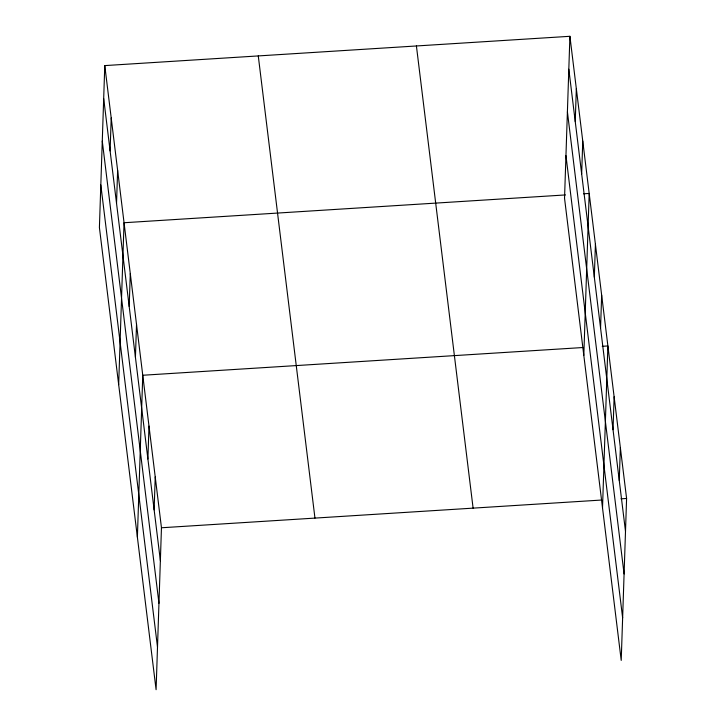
<?xml version="1.0" encoding="UTF-8"?>
<svg xmlns="http://www.w3.org/2000/svg" width="726" height="726" viewBox="0 0 726 726"><rect width="100%" height="100%" fill="white"/><g stroke="black" fill="none" stroke-linecap="round" stroke-linejoin="round"><path stroke-width="1.09" d="M104.78 65.594L99.408 227.528L156.09 689.7L161.462 527.766L104.78 65.594L569.91 36.3L626.592 498.472L621.22 660.406L564.538 198.234L569.91 36.3M110.107 150.899L111.205 117.975M116.532 203.28L117.63 170.356M118.674 384.671L124.046 222.737L565.481 194.931M129.192 306.499L130.29 273.575M135.426 357.337L136.524 324.413M137.386 537.186L142.759 375.251L583.06 347.518M147.895 459.014L148.993 426.089M154.13 509.852L155.228 476.928M575.246 121.605L576.335 88.681M581.662 173.986L582.76 141.062M583.813 355.368L589.185 193.434L583.541 193.797M594.322 277.205L595.42 244.281M600.565 328.043L601.654 295.119M602.516 507.891L607.889 345.957L602.244 346.311M613.034 429.719L614.123 396.795M619.269 480.558L620.358 447.633M161.462 527.766L601.763 500.032M620.948 498.826L626.592 498.472M568.821 69.224L625.503 531.396M567.405 111.804L624.088 573.967M565.953 155.663L622.636 617.835M416.415 45.965L473.098 508.136M258.274 55.929L314.957 518.101M103.682 98.527L160.373 560.69M102.275 141.098L158.958 603.27M100.814 184.958L157.506 647.129"/></g></svg>
